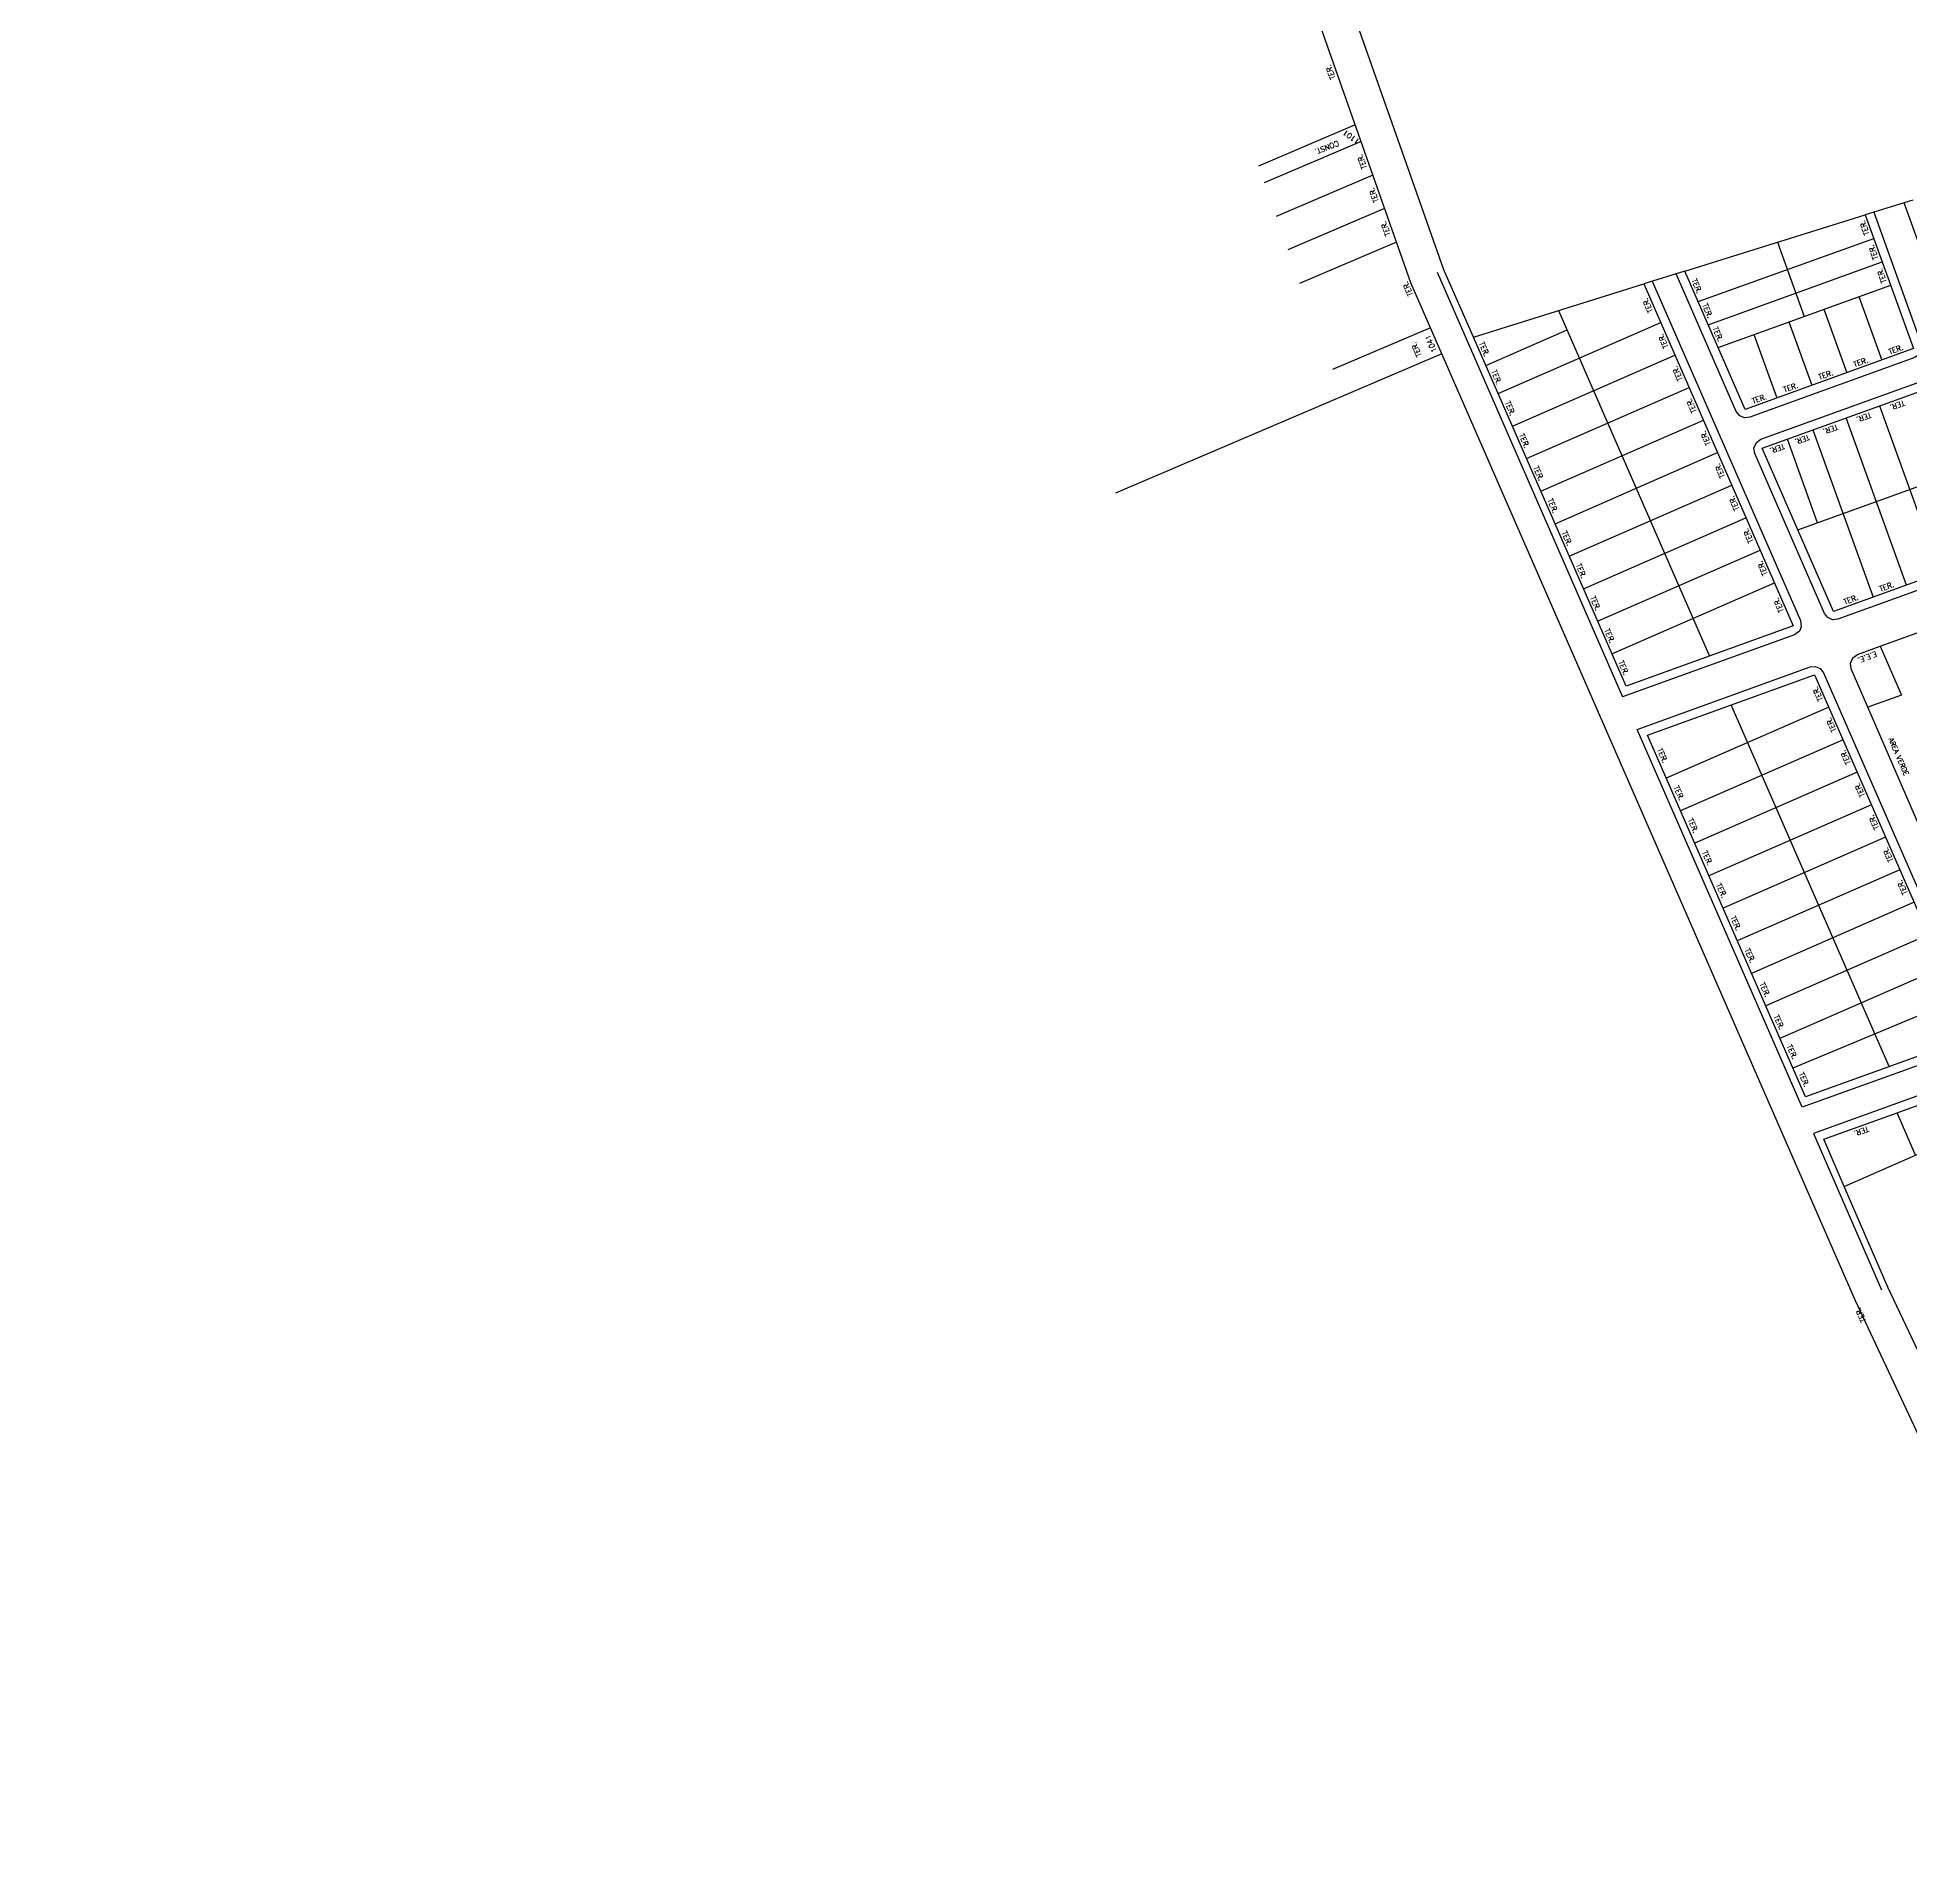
# Model space of a CAD drawing. Extents: x 714896 to 749292, y 8417558 to 8447149.
# Drawn here: x 740751 to 741279, y 8428893 to 8429408 of the extents above; entities that cross this region are included whole.
import ezdxf

# ---------------------------------------------------------------- set-up
doc = ezdxf.new("R2010")
doc.units = 0
doc.header["$MEASUREMENT"] = 0
for name, color, linetype in [('LOTE', 7, 'CONTINUOUS'), ('MEIO_FIO', 24, 'CONTINUOUS'), ('NUM-PORTA', 7, 'CONTINUOUS'), ('QUADRA', 6, 'CONTINUOUS'), ('TEXTO', 7, 'CONTINUOUS')]:
    doc.layers.add(name, color=color, linetype=linetype)
doc.styles.add('ROMANS', font='ROMANS.SHX', dxfattribs={"height": 1.5})

msp = doc.modelspace()

# ---------------------------------------------------------------- linework, layer by layer
at = {"layer": 'LOTE', "color": 7}
for points in [[(741122.71, 8429383.67), (741095.44, 8429372.02)], [(741124.37, 8429378.95), (741097.1, 8429367.3)], [(741127.69, 8429369.52), (741100.42, 8429357.87)], [(741131.02, 8429360.09), (741103.74, 8429348.44)], [(741215.6, 8429342.44), (741266.51, 8429358.32)], [(741134.34, 8429350.65), (741107.06, 8429339.01)], [(741219.36, 8429333.85), (741268.91, 8429351.66)], [(741241.78, 8429350.61), (741249.32, 8429329.71)], [(741222.19, 8429327.36), (741271.29, 8429345.08)], [(741156.07, 8429323.84), (741204.08, 8429338.84)], [(741225, 8429320.93), (741273.67, 8429338.5)], [(741264.73, 8429335.27), (741271.18, 8429317.4)], [(741180.07, 8429331.34), (741222.64, 8429233.96)], [(741254.85, 8429331.71), (741261.31, 8429313.83)], [(741143.92, 8429326.5), (741116.33, 8429314.72)], [(741159.55, 8429315.88), (741182.46, 8429325.89)], [(741163.03, 8429307.92), (741208.85, 8429327.94)], [(741235.1, 8429324.58), (741241.55, 8429306.7)], [(741244.98, 8429328.14), (741251.43, 8429310.27)], [(741147.12, 8429319.16), (741055.16, 8429279.9)], [(741167.03, 8429298.76), (741212.85, 8429318.77)], [(741171.04, 8429289.6), (741216.86, 8429309.61)], [(741247.48, 8429269.51), (741354.29, 8429308.06)], [(741270.54, 8429304.46), (741287.53, 8429257.38)], [(741175.04, 8429280.44), (741220.86, 8429300.45)], [(741278.12, 8429253.99), (741261.13, 8429301.07)], [(741253.08, 8429271.53), (741244.57, 8429295.1)], [(741251.72, 8429297.68), (741268.72, 8429250.59)], [(741179.05, 8429271.27), (741224.87, 8429291.29)], [(741183.05, 8429262.11), (741228.87, 8429282.12)], [(741187.06, 8429252.95), (741232.88, 8429272.96)], [(741191.06, 8429243.78), (741236.88, 8429263.8)], [(741195.07, 8429234.62), (741240.89, 8429254.63)], [(741270.72, 8429236.75), (741276.68, 8429222.96), (741267.26, 8429219.56)], [(741256.23, 8429219.53), (741210.41, 8429199.52)], [(741273.21, 8429118.26), (741228.66, 8429220.19)], [(741260.23, 8429210.37), (741214.41, 8429190.36)], [(741264.24, 8429201.21), (741218.42, 8429181.2)], [(741268.24, 8429192.05), (741222.42, 8429172.03)], [(741272.25, 8429182.88), (741226.43, 8429162.87)], [(741276.26, 8429173.72), (741230.44, 8429153.71)], [(741280.26, 8429164.56), (741234.44, 8429144.54)], [(741284.27, 8429155.39), (741238.45, 8429135.38)], [(741288.27, 8429146.23), (741242.45, 8429126.22)], [(741292.28, 8429137.07), (741246.11, 8429117.85)], [(741260.59, 8429084.44), (741280.71, 8429093.34), (741297.17, 8429100.62), (741314.54, 8429108.31), (741333.76, 8429116.81)], [(741280.71, 8429093.34), (741275.51, 8429105.27)]]:
    msp.add_lwpolyline(points, dxfattribs=at)
at = {"layer": 'MEIO_FIO'}
for points in [[(741331.52, 8429378.5), (741343.91, 8429344.18), (741344.03, 8429342.6), (741343.39, 8429341.24), (741342.11, 8429340.34), (741294.6, 8429323.2), (741293.03, 8429323.07), (741291.61, 8429323.76), (741290.76, 8429325), (741277.51, 8429361.72)], [(741268.9, 8429359.06), (741282.3, 8429321.94), (741282.44, 8429320.43), (741281.78, 8429319.01), (741280.5, 8429318.1), (741233.92, 8429301.29), (741232.45, 8429301.15), (741231.12, 8429301.7), (741230.15, 8429302.91), (741213.2, 8429341.69)], [(741145.8, 8429342.18), (741181.37, 8429260.78), (741198.12, 8429222.43)], [(741206.48, 8429339.59), (741248.28, 8429243.96), (741248.48, 8429242.19), (741247.94, 8429240.97), (741246.55, 8429239.94), (741198.11, 8429222.45)], [(741202.2, 8429213.3), (741250.94, 8429230.89), (741252.38, 8429231.04), (741253.82, 8429230.42), (741254.7, 8429229.27), (741298.86, 8429128.25), (741299.08, 8429126.65), (741298.43, 8429125.15), (741297.13, 8429124.23), (741248.76, 8429106.78)], [(741248.76, 8429106.78), (741202.2, 8429213.3)], [(741349.17, 8429134.52), (741251.89, 8429099.4), (741271.12, 8429055.39)]]:
    msp.add_lwpolyline(points, dxfattribs=at)
msp.add_lwpolyline([(741363.15, 8429282.02), (741258.81, 8429244.36), (741257.31, 8429244.22), (741255.96, 8429244.8), (741255.04, 8429245.98), (741235.34, 8429291.04), (741235.11, 8429292.57), (741235.8, 8429294.17), (741237.08, 8429295.06), (741344.48, 8429333.76), (741345.99, 8429333.89), (741347.46, 8429333.21), (741348.32, 8429331.95), (741364.96, 8429285.86), (741365.08, 8429284.29), (741364.44, 8429282.93), (741363.15, 8429282.02)], close=True, dxfattribs=at)
at = {"layer": 'QUADRA'}
for points in [[(741279.89, 8429362.5), (741266.51, 8429358.32), (741280.12, 8429320.62), (741232.63, 8429303.48), (741215.6, 8429342.44), (741204.08, 8429338.84), (741246.2, 8429242.47), (741199.07, 8429225.46), (741156.07, 8429323.84), (741147.68, 8429342.86), (741134.83, 8429379.35), (741105.91, 8429461.48), (741088.35, 8429511.34), (741077.74, 8429541.48), (741072.87, 8429552.62), (741086.46, 8429558.57), (741127.48, 8429598.36), (741161.46, 8429629.66), (741170.79, 8429638.26), (741209.69, 8429674.08), (741219.02, 8429682.68), (741254.68, 8429715.53), (741432.62, 8429416.11)], [(741338.48, 8428893.09), (741263.77, 8429052.23), (741138.37, 8429339.19), (741113.12, 8429410.9), (741109.6, 8429418.93), (741047.27, 8429433.34), (741034.84, 8429436.21), (741014.75, 8429440.85), (740984.32, 8429448.35), (740836.72, 8429489.82), (740753.37, 8429483.66), (740674.15, 8429495.14), (740628.27, 8429492.61), (740570.36, 8429477), (740559.98, 8429477.45), (740468.53, 8429481.43), (740458.37, 8429481.87), (740448.13, 8429481.97), (740437.85, 8429481.93), (740427.58, 8429481.88), (740331.82, 8429481.47), (740292.91, 8429476.49), (740225.1, 8429467.81), (740118.03, 8429454.09)], [(741281.56, 8429186.44), (741267.26, 8429219.56), (741262.57, 8429230.41), (741262.34, 8429232), (741262.99, 8429233.51), (741264.3, 8429234.43), (741270.72, 8429236.75), (741316.23, 8429253.18)], [(741335.16, 8428924.71), (741272.87, 8429056.14), (741260.59, 8429084.44), (741254.8, 8429097.8), (741275.51, 8429105.27), (741292.48, 8429111.39)]]:
    msp.add_lwpolyline(points, dxfattribs=at)
for points in [[(741362.78, 8429284.54), (741257.52, 8429246.55), (741237.42, 8429292.53), (741345.8, 8429331.57), (741362.78, 8429284.54)], [(741249.65, 8429109.76), (741205.09, 8429211.68), (741252.22, 8429228.69), (741296.78, 8429126.76), (741249.65, 8429109.76)]]:
    msp.add_lwpolyline(points, close=True, dxfattribs=at)

# ---------------------------------------------------------------- texts
at = {"layer": 'NUM-PORTA', "style": 'ROMANS'}
for s, rotation, p in [('1101', 144.1567, (741124.13, 8429379.32)), ('1041', 113.1662, (741145.77, 8429319.91))]:
    msp.add_text(s, height=1.5, rotation=rotation, dxfattribs=at).set_placement(p)
at = {"layer": 'TEXTO', "style": 'ROMANS'}
for s, height, rotation, p in [('TER.', 1.5, 109.8898, (741117.19, 8429396.78)), ('CONST.', 1.5, 200.7651, (741117.81, 8429379.28)), ('TER.', 1.5, 109.8898, (741126.07, 8429371.56)), ('TER.', 1.5, 109.8898, (741129.39, 8429362.13)), ('TER.', 1.5, 109.8898, (741132.71, 8429352.69)), ('TER.', 1.5, 109.128, (741267.69, 8429352.9)), ('TER.', 1.5, 109.128, (741270.18, 8429345.99)), ('TER.', 1.5, 292.8945, (741217.5, 8429339.92)), ('TER.', 1.5, 109.128, (741272.56, 8429339.4)), ('TER.', 1.5, 112.8089, (741139.05, 8429335.78)), ('TER.', 1.5, 112.8945, (741206.67, 8429331.13)), ('TER.', 1.5, 292.8945, (741220.53, 8429332.98)), ('TER.', 1.5, 112.8945, (741211.06, 8429321.07)), ('TER.', 1.5, 292.8945, (741223.43, 8429326.37)), ('TER.', 1.5, 113.1662, (741141.48, 8429318.68)), ('TER.', 1.5, 292.875, (741157.6, 8429322.12)), ('TER.', 1.5, 19.128, (741273.37, 8429318.97)), ('TER.', 1.5, 292.875, (741161.04, 8429314.24)), ('TER.', 1.5, 112.8945, (741215.07, 8429311.91)), ('TER.', 1.5, 19.128, (741253.62, 8429311.84)), ('TER.', 1.5, 19.128, (741263.49, 8429315.4)), ('TER.', 1.5, 19.128, (741243.74, 8429308.27)), ('TER.', 1.5, 292.875, (741164.89, 8429305.45)), ('TER.', 1.5, 112.8945, (741219.02, 8429302.86)), ('TER.', 1.5, 19.128, (741234.87, 8429305.07)), ('TER.', 1.5, 292.875, (741168.89, 8429296.29)), ('TER.', 1.5, 112.8945, (741223.03, 8429293.7)), ('TER.', 1.5, 292.875, (741172.9, 8429287.13)), ('TER.', 1.5, 112.8945, (741227.03, 8429284.53)), ('TER.', 1.5, 292.875, (741176.9, 8429277.97)), ('TER.', 1.5, 112.8945, (741231.04, 8429275.37)), ('TER.', 1.5, 292.875, (741180.91, 8429268.8)), ('TER.', 1.5, 112.8945, (741235.04, 8429266.21)), ('TER.', 1.5, 292.875, (741184.91, 8429259.64)), ('TER.', 1.5, 112.8945, (741239.05, 8429257.04)), ('TER.', 1.5, 292.875, (741188.92, 8429250.48)), ('TER.', 1.5, 112.8945, (741243.59, 8429246.65)), ('TER.', 1.5, 292.875, (741192.92, 8429241.31)), ('TER.', 1.5, 292.875, (741196.86, 8429232.29)), ('TER.', 1.499, 199.4614, (741267.16, 8429101.46)), ('TER.', 1.5, 114.7754, (741266.77, 8429046.64))]:
    msp.add_text(s, height=height, rotation=rotation, dxfattribs=at).set_placement(p)
at = {"layer": 'TEXTO', "color": 7, "style": 'ROMANS'}
for s, height, rotation, p in [('TER.', 1.5, 199.4294, (741277.28, 8429306.07)), ('TER.', 1.5, 199.4294, (741258.47, 8429299.29)), ('TER.', 1.5, 199.4294, (741267.87, 8429302.68)), ('TER.', 1.5, 199.4294, (741243.43, 8429293.87)), ('TER.', 1.5, 199.4294, (741250.45, 8429296.4)), ('TER.', 1.5, 19.4294, (741260.71, 8429248.49)), ('TER.', 1.5, 19.4294, (741270.77, 8429252.12)), ('E.E.E.', 1.5, 200.9059, (741269.41, 8429235.37)), ('TER.', 1.5, 114.0867, (741254.64, 8429221.69)), ('TER.', 1.5, 114.0867, (741258.46, 8429212.95)), ('TER.', 1.5, 294.0867, (741207.79, 8429207.59)), ('AREA VERDE', 1.4, 293.4716, (741273.02, 8429210.56)), ('TER.', 1.5, 114.0867, (741262.47, 8429203.79)), ('TER.', 1.5, 294.0867, (741212.43, 8429196.99)), ('TER.', 1.5, 114.0867, (741266.47, 8429194.63)), ('TER.', 1.5, 294.0867, (741216.43, 8429187.82)), ('TER.', 1.5, 114.0867, (741270.48, 8429185.47)), ('TER.', 1.5, 294.0867, (741220.44, 8429178.66)), ('TER.', 1.5, 114.0867, (741274.48, 8429176.3)), ('TER.', 1.5, 294.0867, (741224.44, 8429169.5)), ('TER.', 1.5, 114.0867, (741278.49, 8429167.14)), ('TER.', 1.5, 294.0867, (741228.45, 8429160.33)), ('TER.', 1.5, 294.0867, (741232.45, 8429151.17)), ('TER.', 1.5, 294.0867, (741236.65, 8429141.56)), ('TER.', 1.5, 294.0867, (741240.66, 8429132.4)), ('TER.', 1.5, 294.0867, (741244.32, 8429124.03)), ('TER.', 1.5, 294.0867, (741247.72, 8429116.23))]:
    msp.add_text(s, height=height, rotation=rotation, dxfattribs=at).set_placement(p)

doc.saveas('drawing.dxf')
